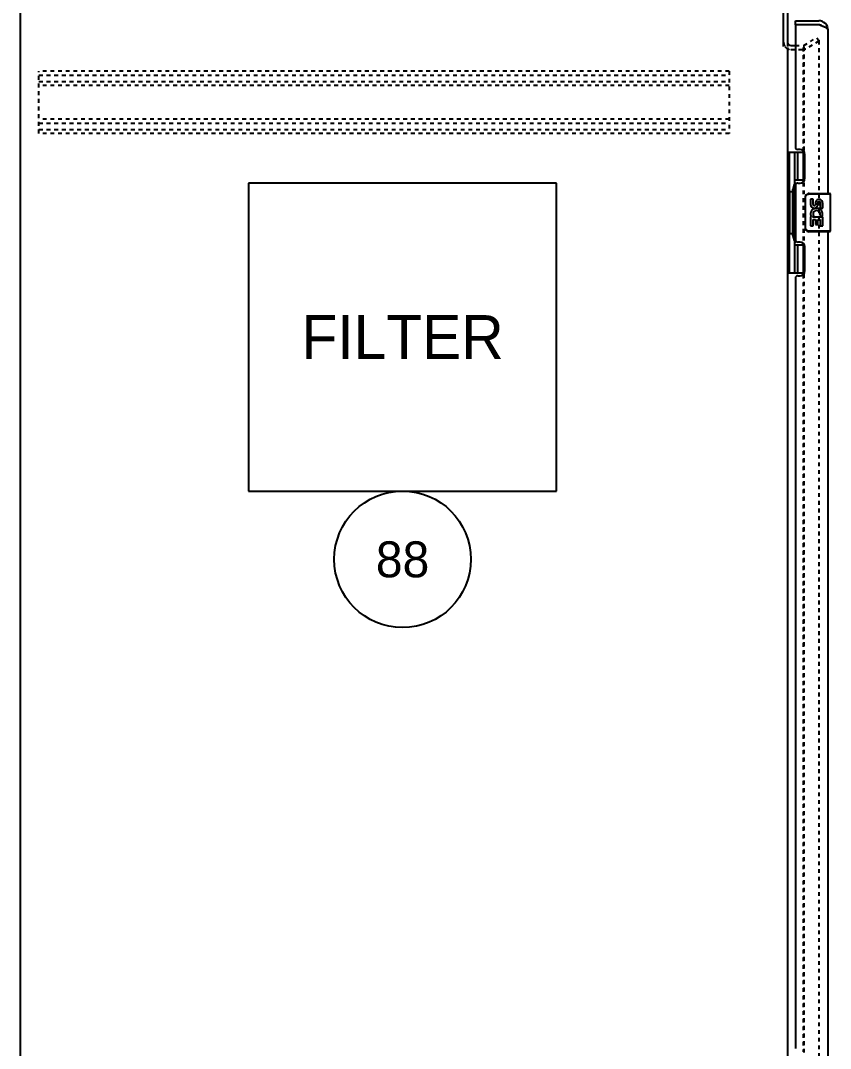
# Model space of a CAD drawing. Header units: inches. Extents: x -15 to 162, y -14 to 102.
# Drawn here: x 9.77 to 30.89, y 61.37 to 88.17 of the extents above; entities that cross this region are included whole.
import ezdxf
from ezdxf.enums import TextEntityAlignment as Align

# ---------------------------------------------------------------- set-up
doc = ezdxf.new("R2010")
doc.units = ezdxf.units.IN
doc.header["$MEASUREMENT"] = 0
doc.linetypes.add('HIDDEN', pattern=[0.2, 0.1, -0.1])
doc.layers.add('DEFAULT_2', color=8, linetype='HIDDEN')
doc.layers.add('SLAVE_DOOR_ASSEMBLY', color=7, linetype='Continuous')

# ---------------------------------------------------------------- blocks, each defined once
blk = doc.blocks.new('FILTER')
for p, q in [((0, 4.015), (0, -4.015)), ((8.03, 4.015), (0, 4.015)), ((8.03, -4.015), (8.03, 4.015)), ((0, -4.015), (8.03, -4.015))]:
    blk.add_line(p, q)
blk.add_text('FILTER', height=1.1455).set_placement((4.015, 0), align=Align.MIDDLE_CENTER)

msp = doc.modelspace()

# ---------------------------------------------------------------- linework, layer by layer
at = {"color": 3, "linetype": 'Continuous'}
for p, q in [((9.773, 1.02), (9.773, 90.812)), ((29.669, 87.498), (29.669, 90.722)), ((29.773, 90.727), (29.773, 87.499)), ((29.773, 87.468), (29.773, 8.364)), ((29.858, 87.52), (29.977, 87.52)), ((30.177, 84.741), (30.177, 84.785)), ((30.193, 84.741), (30.193, 84.77)), ((30.177, 81.546), (30.177, 81.591)), ((30.193, 81.561), (30.193, 81.591))]:
    msp.add_line(p, q, dxfattribs=at)
at = {"linetype": 'Continuous'}
msp.add_circle((19.734, 74.125), 1.781, dxfattribs=at)
at = {"color": 7, "linetype": 'Continuous'}
msp.add_arc((29.858, 87.605), 0.189, 214.0341, 226.4868, dxfattribs=at)
at = {"color": 3, "linetype": 'Continuous'}
msp.add_arc((29.858, 87.605), 0.085, 180, 270, dxfattribs=at)
at = {"layer": 'DEFAULT_2', "color": 8, "linetype": 'HIDDEN'}
for p, q in [((30.193, 87.524), (30.533, 87.72)), ((30.533, 87.72), (30.585, 87.63)), ((30.585, 87.65), (30.585, 8.181)), ((29.858, 87.416), (30.177, 87.416)), ((29.977, 87.52), (30.177, 87.52)), ((30.177, 87.468), (30.177, 84.785)), ((30.193, 87.486), (30.193, 84.77)), ((30.585, 87.63), (30.245, 87.434)), ((10.252, 85.228), (10.252, 86.853)), ((28.252, 86.853), (10.252, 86.853)), ((28.252, 86.853), (28.252, 85.228)), ((10.252, 86.749), (28.252, 86.749)), ((10.252, 86.582), (28.252, 86.582)), ((28.252, 86.478), (10.252, 86.478)), ((28.252, 85.603), (10.252, 85.603)), ((10.252, 85.499), (28.252, 85.499)), ((10.252, 85.332), (28.252, 85.332)), ((28.252, 85.228), (10.252, 85.228)), ((30.177, 84.741), (30.177, 81.591)), ((30.193, 84.741), (30.193, 81.591)), ((30.177, 81.546), (30.177, 61.285)), ((30.193, 81.561), (30.193, 61.27))]:
    msp.add_line(p, q, dxfattribs=at)
for points in [[(30.568, 87.67), (30.568, 87.67), (30.566, 87.67), (30.564, 87.669), (30.562, 87.669), (30.56, 87.668)], [(30.573, 87.669), (30.572, 87.67), (30.57, 87.67), (30.568, 87.67)], [(30.573, 87.669), (30.575, 87.668), (30.577, 87.667), (30.579, 87.666), (30.58, 87.664), (30.581, 87.663), (30.582, 87.661), (30.583, 87.659), (30.584, 87.657), (30.585, 87.654), (30.585, 87.652), (30.585, 87.65)]]:
    msp.add_lwpolyline(points, dxfattribs=at)
for centre, radius, start, end in [((29.858, 87.605), 0.189, 180, 214.0341), ((29.858, 87.605), 0.189, 226.4868, 270), ((30.177, 87.553), 0.033, 270, 300), ((30.177, 87.553), 0.137, 270, 300)]:
    msp.add_arc(centre, radius, start, end, dxfattribs=at)
at = {"layer": 'SLAVE_DOOR_ASSEMBLY', "color": 7, "linetype": 'Continuous'}
for p, q in [((29.977, 88.062), (29.977, 88.166)), ((29.997, 88.062), (29.977, 88.062)), ((29.773, 84.741), (30.213, 84.741)), ((29.812, 84.741), (29.812, 83.716)), ((29.95, 84.741), (29.95, 81.591)), ((30.036, 84.006), (30.036, 84.741)), ((30.177, 84.741), (30.177, 83.961)), ((30.177, 84.006), (29.95, 84.006)), ((29.79, 83.716), (29.79, 82.616)), ((29.79, 83.716), (29.913, 83.716)), ((29.834, 82.616), (29.834, 83.716)), ((29.913, 83.746), (29.913, 83.766)), ((29.913, 82.616), (29.913, 83.716)), ((30.333, 83.651), (30.891, 83.651)), ((30.336, 83.666), (30.876, 83.666)), ((30.371, 83.666), (30.371, 83.651)), ((30.628, 83.666), (30.628, 83.651)), ((30.891, 82.681), (30.891, 83.651)), ((30.236, 82.766), (30.236, 83.566)), ((30.236, 83.566), (30.243, 83.566)), ((30.243, 82.766), (30.243, 83.566)), ((30.373, 83.511), (30.373, 83.375)), ((30.436, 83.511), (30.373, 83.511)), ((30.436, 83.375), (30.436, 83.511)), ((30.501, 83.438), (30.501, 83.369)), ((30.562, 83.375), (30.562, 83.417)), ((30.625, 83.417), (30.625, 83.281)), ((30.688, 83.281), (30.688, 83.417)), ((30.617, 83.086), (30.675, 83.061)), ((30.625, 83.281), (30.688, 83.281)), ((30.373, 83.05), (30.373, 82.82)), ((30.392, 83.05), (30.373, 83.05)), ((30.373, 82.82), (30.436, 82.82)), ((30.426, 83.05), (30.453, 83.069)), ((30.426, 83.05), (30.688, 83.05)), ((30.436, 82.82), (30.436, 82.987)), ((30.436, 82.987), (30.501, 82.987)), ((30.501, 82.987), (30.501, 82.851)), ((30.501, 82.851), (30.562, 82.851)), ((30.562, 82.851), (30.562, 82.987)), ((30.562, 82.987), (30.625, 82.987)), ((30.625, 82.987), (30.625, 82.82)), ((30.625, 82.82), (30.688, 82.82)), ((30.688, 82.82), (30.688, 83.05)), ((29.79, 82.616), (29.913, 82.616)), ((29.812, 82.616), (29.812, 81.591)), ((29.913, 82.565), (29.913, 82.585)), ((30.236, 82.766), (30.243, 82.766)), ((30.891, 82.681), (30.333, 82.681)), ((30.876, 82.666), (30.336, 82.666)), ((30.371, 82.666), (30.371, 82.681)), ((30.628, 82.666), (30.628, 82.681)), ((29.95, 82.326), (30.177, 82.326)), ((30.036, 81.591), (30.036, 82.326)), ((30.177, 82.37), (30.177, 81.591)), ((29.773, 81.591), (30.213, 81.591))]:
    msp.add_line(p, q, dxfattribs=at)
at = {"layer": 'SLAVE_DOOR_ASSEMBLY', "color": 3, "linetype": 'Continuous'}
for p, q in [((29.977, 88.166), (30.584, 88.166)), ((29.977, 88.042), (29.977, 84.873)), ((30.584, 88.062), (29.997, 88.062)), ((30.831, 83.666), (30.831, 87.919)), ((30.097, 84.813), (30.037, 84.813)), ((30.227, 84.063), (30.227, 84.683)), ((30.037, 83.933), (30.097, 83.933)), ((29.977, 83.873), (29.977, 82.458)), ((30.831, 60.166), (30.831, 82.666)), ((30.097, 82.398), (30.037, 82.398)), ((30.227, 81.648), (30.227, 82.268)), ((30.037, 81.518), (30.097, 81.518)), ((29.977, 81.458), (29.977, 61.373))]:
    msp.add_line(p, q, dxfattribs=at)
msp.add_lwpolyline([(30.831, 87.919), (30.83, 87.925), (30.829, 87.931), (30.826, 87.937), (30.822, 87.943), (30.818, 87.949), (30.812, 87.955), (30.805, 87.961), (30.798, 87.967), (30.789, 87.972), (30.78, 87.978), (30.77, 87.984), (30.758, 87.99), (30.747, 87.996), (30.734, 88.002), (30.721, 88.008), (30.707, 88.014), (30.693, 88.02), (30.679, 88.026), (30.663, 88.032), (30.648, 88.038), (30.632, 88.044), (30.616, 88.05), (30.6, 88.056), (30.584, 88.062)], dxfattribs=at)
at = {"layer": 'SLAVE_DOOR_ASSEMBLY', "color": 7, "linetype": 'Continuous'}
for points in [[(29.95, 83.982), (29.95, 83.978), (29.95, 83.975), (29.951, 83.971), (29.953, 83.966), (29.954, 83.962), (29.956, 83.957), (29.959, 83.951), (29.962, 83.945), (29.965, 83.939), (29.969, 83.932), (29.973, 83.924), (29.978, 83.916), (29.983, 83.908), (29.986, 83.905)], [(30.243, 83.566), (30.243, 83.57), (30.243, 83.574), (30.244, 83.579), (30.245, 83.584), (30.246, 83.589), (30.248, 83.594), (30.25, 83.599), (30.253, 83.605), (30.257, 83.61), (30.261, 83.616), (30.265, 83.621), (30.271, 83.627), (30.277, 83.632), (30.284, 83.637), (30.292, 83.641), (30.3, 83.645), (30.308, 83.647), (30.316, 83.649), (30.325, 83.65), (30.333, 83.651)], [(30.336, 83.666), (30.335, 83.665), (30.335, 83.665), (30.335, 83.664), (30.334, 83.663), (30.334, 83.661), (30.334, 83.659), (30.334, 83.657), (30.333, 83.655), (30.333, 83.653), (30.333, 83.651)], [(30.236, 83.566), (30.236, 83.572), (30.237, 83.578), (30.237, 83.584), (30.239, 83.59), (30.24, 83.596), (30.242, 83.602)], [(30.242, 82.729), (30.24, 82.735), (30.239, 82.741), (30.237, 82.747), (30.237, 82.753), (30.236, 82.759), (30.236, 82.766)], [(30.333, 82.681), (30.325, 82.681), (30.316, 82.682), (30.308, 82.684), (30.3, 82.687), (30.292, 82.69), (30.284, 82.694), (30.277, 82.699), (30.271, 82.704), (30.265, 82.71), (30.261, 82.715), (30.257, 82.721), (30.253, 82.726), (30.25, 82.732), (30.248, 82.737), (30.246, 82.742), (30.245, 82.747), (30.244, 82.752), (30.243, 82.757), (30.243, 82.761), (30.243, 82.766)], [(30.336, 82.666), (30.335, 82.666), (30.335, 82.666), (30.335, 82.667), (30.334, 82.668), (30.334, 82.67), (30.334, 82.672), (30.334, 82.674), (30.333, 82.676), (30.333, 82.678), (30.333, 82.681)], [(29.986, 82.427), (29.983, 82.423), (29.978, 82.415), (29.973, 82.407), (29.969, 82.399), (29.965, 82.392), (29.962, 82.386), (29.959, 82.38), (29.956, 82.375), (29.954, 82.369), (29.953, 82.365), (29.951, 82.36), (29.95, 82.356), (29.95, 82.353), (29.95, 82.349)]]:
    msp.add_lwpolyline(points, dxfattribs=at)
at = {"layer": 'SLAVE_DOOR_ASSEMBLY', "color": 3, "linetype": 'Continuous'}
for centre, radius, start, end in [((29.997, 88.042), 0.02, 90, 180), ((30.584, 87.919), 0.246, 0, 90), ((30.037, 84.873), 0.06, 180, 270), ((30.097, 84.683), 0.13, 0, 90), ((30.037, 83.873), 0.06, 90, 180), ((30.097, 84.063), 0.13, 270, 0), ((30.037, 82.458), 0.06, 180, 270), ((30.097, 82.268), 0.13, 0, 90), ((30.037, 81.458), 0.06, 90, 180), ((30.097, 81.648), 0.13, 270, 0)]:
    msp.add_arc(centre, radius, start, end, dxfattribs=at)
at = {"layer": 'SLAVE_DOOR_ASSEMBLY', "color": 7, "linetype": 'Continuous'}
for centre, radius, start, end in [((30.584, 87.919), 0.142, 48.6606, 90), ((30.667, 87.776), 0.26, 90, 92.5933), ((30.336, 83.566), 0.1, 90, 158.7946), ((30.876, 83.651), 0.015, 0, 90), ((30.468, 83.375), 0.0943, 180, 0), ((30.468, 83.375), 0.0314, 180, 261.2295), ((30.467, 83.38), 0.0362, 263.4285, 341.7628), ((30.593, 83.417), 0.0943, 68.6999, 167.4338), ((30.593, 83.417), 0.0314, 0, 180.0485), ((30.593, 83.417), 0.0943, 0, 68.6704), ((30.527, 83.123), 0.154, 161.4199, 206.1963), ((30.53, 83.124), 0.157, 336.5966, 161.8791), ((30.53, 83.124), 0.0943, 336.5966, 215.1122), ((30.53, 83.124), 0.157, 205.737, 207.8532), ((30.336, 82.766), 0.1, 201.205, 270), ((30.876, 82.681), 0.015, 270, 0)]:
    msp.add_arc(centre, radius, start, end, dxfattribs=at)
for centre, start_param, end_param in [((30.017, 83.756), 0.699287, 1.51401), ((30.017, 83.756), -4.655602, -3.84088), ((30.017, 82.575), 0.699287, 1.51401), ((30.017, 82.575), -4.655602, -3.84088)]:
    msp.add_ellipse(centre, major_axis=(0, 0.18), ratio=0.579493, start_param=start_param, end_param=end_param, dxfattribs=at)

# ---------------------------------------------------------------- block references
msp.add_blockref('FILTER', (15.719, 79.92))

# ---------------------------------------------------------------- texts
at = {"linetype": 'Continuous'}
msp.add_text('88', height=0.9374, dxfattribs=at).set_placement((19.734, 74.125), align=Align.MIDDLE)

doc.saveas('drawing.dxf')
